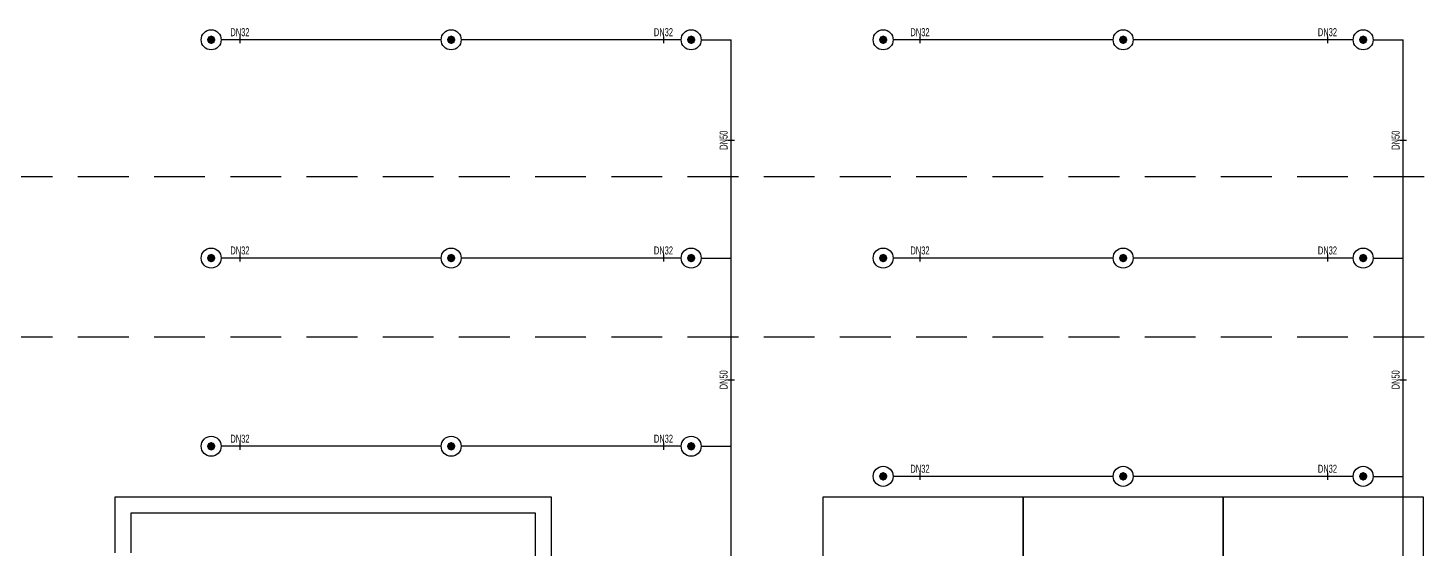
# Model space of a CAD drawing. Header units: millimetres. Extents: x -379292 to 1221486, y 92049 to 447512.
# Drawn here: x 351338 to 368838, y 216956 to 223472 of the extents above; entities that cross this region are included whole.
import ezdxf
from ezdxf.enums import TextEntityAlignment as Align

# ---------------------------------------------------------------- set-up
doc = ezdxf.new("R2010")
doc.units = ezdxf.units.MM
doc.linetypes.add('HIDDEN', pattern=[9.525, 6.35, -3.175])
for name, color, linetype in [('-M-YNGN-BORUID', 7, 'Continuous'), ('-M-YNGN-BORUUZUN', 7, 'Continuous'), ('-M-YNGN-BORUYUK', 7, 'Continuous'), ('-M-YNGN-SPR-YUK', 7, 'Continuous'), ('-M-YNGN-ZON4-CAP-', 7, 'Continuous'), ('-M-YNGN-ZON4-SPR-', 7, 'Continuous'), ('05_SYMBOL', 2, 'Continuous'), ('05_WALL', 3, 'Continuous'), ('202-A-Y-MahalAd', 141, 'Continuous')]:
    doc.layers.add(name, color=color, linetype=linetype)
doc.layers.add('-M-YNGN-SPR-CAPCIZGI', color=188, linetype='Continuous', plot=False)
doc.layers.add('-M-YNGN-ZON4', color=3, linetype='SP', lineweight=30)
doc.styles.add('CIZGI', font='tahoma.ttf', dxfattribs={"width": 0.8, "oblique": 20})
doc.styles.add('HCAD', font='HCAD.SHX', dxfattribs={"width": 0.8, "height": 0.2})
doc.styles.add('PIPESIZE', font='hcad.shx', dxfattribs={"width": 0.8})
doc.styles.add('SPR-NOT', font='romans.shx')
doc.styles.get("Standard").update_dxf_attribs({"font": 'segoeuil.ttf'})
doc.linetypes.add('SP', pattern='A,2,-0.1,["SP",CIZGI,S=0.14,R=0.2,X=0,Y=-0.07],-0.255', length=2.355)

# ---------------------------------------------------------------- blocks, each defined once
blk = doc.blocks.new('202_Vida')
at = {"color": 0, "linetype": 'ByBlock', "ltscale": 0.2}
for points in [[(1, 0), (-1, 0)], [(0, 1), (0, -1)]]:
    blk.add_lwpolyline(points, dxfattribs=at)
at = {"color": 0, "linetype": 'ByBlock'}
for radius in [0.42, 0.23, 0.155]:
    blk.add_circle((0, 0), radius, dxfattribs=at)
blk = doc.blocks.new('202_Stoper')
at = {"color": 0, "linetype": 'ByBlock'}
for points in [[(-750, -30), (-750, -75), (-900, -75), (-900, 75), (-750, 75), (-750, 30)], [(750, -30), (750, -75), (900, -75), (900, 75), (750, 75), (750, 30)]]:
    blk.add_lwpolyline(points, dxfattribs=at)
blk.add_lwpolyline([(825, -30, 1), (825, 30), (-825, 30, 1), (-825, -30)], format="xyb", close=True, dxfattribs=at)
at = {"color": 0, "linetype": 'ByBlock', "yscale": 10, "zscale": 10, "rotation": 180}
for p, xscale in [((-877, 53), -10), ((-772, 53), 10), ((772, 53), -10), ((877, 53), 10)]:
    blk.add_blockref('202_Vida', p, dxfattribs=dict(at, xscale=xscale))
at = {"color": 0, "linetype": 'ByBlock', "yscale": 10, "zscale": 10}
for p, xscale in [((-877, -52), 10), ((-772, -52), -10), ((772, -52), 10), ((877, -52), -10)]:
    blk.add_blockref('202_Vida', p, dxfattribs=dict(at, xscale=xscale))
blk = doc.blocks.new('202_Mahalblok')
at = {"color": 0, "linetype": 'ByBlock', "flags": 128}
blk.add_lwpolyline([(0, 0), (0, 5000), (2500, 5000), (2500, 0)], close=True, dxfattribs=at)
at = {"color": 252}
blk.add_blockref('202_Stoper', (1250, 750), dxfattribs=at)
at = {"color": 0, "linetype": 'ByBlock', "ltscale": 25}
blk.add_attdef('MAHALNO', text='', height=200, dxfattribs=at).set_placement((1209, 1390), align=Align.BOTTOM_CENTER)
blk = doc.blocks.new('OtoParkBodrumKatMimari')
at = {"layer": '05_SYMBOL', "color": 252, "linetype": 'HIDDEN', "ltscale": 100}
for points in [[(19400, 120800), (128500, 120800)], [(19400, 118800), (135650, 118800)]]:
    blk.add_lwpolyline(points, dxfattribs=at)
at = {"layer": '05_WALL', "color": 8, "flags": 128}
for points in [[(71300, 116100), (71300, 116800), (76750, 116800), (76750, 106800), (71300, 106800), (71300, 107500)], [(71500, 116100), (71500, 116600), (76550, 116600), (76550, 113300), (71500, 113300)]]:
    blk.add_lwpolyline(points, dxfattribs=at)
at = {"layer": '202-A-Y-MahalAd', "color": 8, "ltscale": 25}
for p, values in [((80150, 111800), {'MAHALNO': 'B-273'}), ((82650, 111800), {'MAHALNO': 'B-272'}), ((85150, 111800), {'MAHALNO': 'B-271'})]:
    blk.add_blockref('202_Mahalblok', p, dxfattribs=at).add_auto_attribs(values)
blk = doc.blocks.new('SPRKL100')
at = {"layer": '-M-YNGN-SPR-CAPCIZGI'}
blk.add_line((0, 0.43), (0, -0.43), dxfattribs=at)
at = {"layer": '-M-YNGN-BORUID', "color": 0, "style": 'HCAD', "width": 0.8, "flags": 1}
blk.add_attdef('DIC', text='', height=0.4, dxfattribs=at).set_placement((0, -1.69), align=Align.CENTER)
at = {"layer": '-M-YNGN-BORUUZUN', "color": 0, "style": 'HCAD', "width": 0.7}
blk.add_attdef('BOY', text='', height=0.8, dxfattribs=at).set_placement((0, -1.08), align=Align.CENTER)
at = {"layer": '-M-YNGN-BORUYUK', "color": 6, "style": 'PIPESIZE', "width": 0.8}
blk.add_attdef('YUK', text='', height=0.5, dxfattribs=at).set_placement((0, 1.87), align=Align.CENTER)
at = {"color": 0, "style": 'PIPESIZE', "width": 0.7}
blk.add_attdef('CAP', text='', height=1, dxfattribs=at).set_placement((0, 0.45), align=Align.CENTER)
blk = doc.blocks.new('SP-C-UP-12')
at = {"ltscale": 10}
blk.add_line((0, 0), (0, 0), dxfattribs=at)
at = {"color": 1, "linetype": 'Continuous'}
blk.add_circle((0, 0), 12.5, dxfattribs=at)
at = {"ltscale": 10}
for points in [[(-5.4, 0), (-3.8, 3.8), (-3.8, -3.8), (0, 5.4)], [(-3.8, -3.8), (0, 5.4), (0, -5.4), (3.8, 3.8)], [(0, -5.4), (3.8, 3.8), (3.8, -3.8), (5.4, 0)]]:
    blk.add_solid(points, dxfattribs=at)
at = {"layer": '-M-YNGN-SPR-YUK', "style": 'SPR-NOT', "width": 0.5, "flags": 9}
for tag, p in [('YUK', (0, 17.8)), ('CAP', (0, 14.4)), ('TIP', (0.2, 10.8))]:
    blk.add_attdef(tag, text='', height=2.5, dxfattribs=at).set_placement(p, align=Align.MIDDLE_CENTER)
blk = doc.blocks.new('A$C69E781E7')
at = {"layer": '-M-YNGN-ZON4', "ltscale": 500}
for p, q in [((-6393.4, -2137.6), (-6668.4, -2137.6)), ((-6093.4, -2137.6), (-6368.4, -2137.6)), ((-6068.4, -2137.6), (-6030.9, -2137.6)), ((-6030.9, -7485.1), (-6030.9, -2137.6)), ((-5553.4, -2137.6), (-5828.4, -2137.6)), ((-5253.4, -2137.6), (-5528.4, -2137.6)), ((-5228.4, -2137.6), (-5190.9, -2137.6)), ((-5190.9, -7485.1), (-5190.9, -2137.6)), ((-6393.4, -2410.1), (-6668.4, -2410.1)), ((-6093.4, -2410.1), (-6368.4, -2410.1)), ((-6068.4, -2410.1), (-6030.9, -2410.1)), ((-5553.4, -2410.1), (-5828.4, -2410.1)), ((-5253.4, -2410.1), (-5528.4, -2410.1)), ((-5228.4, -2410.1), (-5190.9, -2410.1)), ((-6393.4, -2645.1), (-6668.4, -2645.1)), ((-6093.4, -2645.1), (-6368.4, -2645.1)), ((-6068.4, -2645.1), (-6030.9, -2645.1)), ((-5553.4, -2682.6), (-5828.4, -2682.6)), ((-5253.4, -2682.6), (-5528.4, -2682.6)), ((-5228.4, -2682.6), (-5190.9, -2682.6))]:
    blk.add_line(p, q, dxfattribs=at)
at = {"layer": '-M-YNGN-ZON4-CAP-'}
ref = blk.add_blockref('SPRKL100', (-6645, -2137.6), dxfattribs=dict(at, xscale=10, yscale=10, zscale=10))
ref.add_attrib('CAP', 'DN32', dxfattribs={"layer": '0', "color": 0, "height": 10, "style": 'PIPESIZE', "width": 0.7}).set_placement((-6645, -2133.1), align=Align.CENTER)
ref = blk.add_blockref('SPRKL100', (-6115.6, -2137.6), dxfattribs=dict(at, xscale=10, yscale=10, zscale=10))
ref.add_attrib('CAP', 'DN32', dxfattribs={"layer": '0', "color": 0, "height": 10, "style": 'PIPESIZE', "width": 0.7}).set_placement((-6115.6, -2133.1), align=Align.CENTER)
ref = blk.add_blockref('SPRKL100', (-5794.9, -2137.6), dxfattribs=dict(at, xscale=10, yscale=10, zscale=10))
ref.add_attrib('CAP', 'DN32', dxfattribs={"layer": '0', "color": 0, "height": 10, "style": 'PIPESIZE', "width": 0.7}).set_placement((-5794.9, -2133.1), align=Align.CENTER)
ref = blk.add_blockref('SPRKL100', (-5285.6, -2137.6), dxfattribs=dict(at, xscale=10, yscale=10, zscale=10))
ref.add_attrib('CAP', 'DN32', dxfattribs={"layer": '0', "color": 0, "height": 10, "style": 'PIPESIZE', "width": 0.7}).set_placement((-5285.6, -2133.1), align=Align.CENTER)
ref = blk.add_blockref('SPRKL100', (-6030.9, -2263), dxfattribs=dict(at, xscale=10.00000000000001, yscale=10.00000000000001, zscale=10.00000000000001, rotation=90))
ref.add_attrib('CAP', 'DN50', dxfattribs={"layer": '0', "color": 0, "height": 10, "rotation": 90, "style": 'PIPESIZE', "width": 0.7}).set_placement((-6035.4, -2263), align=Align.CENTER)
ref = blk.add_blockref('SPRKL100', (-5190.9, -2263), dxfattribs=dict(at, xscale=10.00000000000001, yscale=10.00000000000001, zscale=10.00000000000001, rotation=90))
ref.add_attrib('CAP', 'DN50', dxfattribs={"layer": '0', "color": 0, "height": 10, "rotation": 90, "style": 'PIPESIZE', "width": 0.7}).set_placement((-5195.4, -2263), align=Align.CENTER)
ref = blk.add_blockref('SPRKL100', (-6645, -2410.1), dxfattribs=dict(at, xscale=10, yscale=10, zscale=10))
ref.add_attrib('CAP', 'DN32', dxfattribs={"layer": '0', "color": 0, "height": 10, "style": 'PIPESIZE', "width": 0.7}).set_placement((-6645, -2405.6), align=Align.CENTER)
ref = blk.add_blockref('SPRKL100', (-6115.6, -2410.1), dxfattribs=dict(at, xscale=10, yscale=10, zscale=10))
ref.add_attrib('CAP', 'DN32', dxfattribs={"layer": '0', "color": 0, "height": 10, "style": 'PIPESIZE', "width": 0.7}).set_placement((-6115.6, -2405.6), align=Align.CENTER)
ref = blk.add_blockref('SPRKL100', (-5794.9, -2410.1), dxfattribs=dict(at, xscale=10, yscale=10, zscale=10))
ref.add_attrib('CAP', 'DN32', dxfattribs={"layer": '0', "color": 0, "height": 10, "style": 'PIPESIZE', "width": 0.7}).set_placement((-5794.9, -2405.6), align=Align.CENTER)
ref = blk.add_blockref('SPRKL100', (-5285.6, -2410.1), dxfattribs=dict(at, xscale=10, yscale=10, zscale=10))
ref.add_attrib('CAP', 'DN32', dxfattribs={"layer": '0', "color": 0, "height": 10, "style": 'PIPESIZE', "width": 0.7}).set_placement((-5285.6, -2405.6), align=Align.CENTER)
ref = blk.add_blockref('SPRKL100', (-6030.9, -2562.1), dxfattribs=dict(at, xscale=10.00000000000001, yscale=10.00000000000001, zscale=10.00000000000001, rotation=90))
ref.add_attrib('CAP', 'DN50', dxfattribs={"layer": '0', "color": 0, "height": 10, "rotation": 90, "style": 'PIPESIZE', "width": 0.7}).set_placement((-6035.4, -2562.1), align=Align.CENTER)
ref = blk.add_blockref('SPRKL100', (-5190.9, -2562.1), dxfattribs=dict(at, xscale=10.00000000000001, yscale=10.00000000000001, zscale=10.00000000000001, rotation=90))
ref.add_attrib('CAP', 'DN50', dxfattribs={"layer": '0', "color": 0, "height": 10, "rotation": 90, "style": 'PIPESIZE', "width": 0.7}).set_placement((-5195.4, -2562.1), align=Align.CENTER)
ref = blk.add_blockref('SPRKL100', (-6645, -2645.1), dxfattribs=dict(at, xscale=10, yscale=10, zscale=10))
ref.add_attrib('CAP', 'DN32', dxfattribs={"layer": '0', "color": 0, "height": 10, "style": 'PIPESIZE', "width": 0.7}).set_placement((-6645, -2640.6), align=Align.CENTER)
ref = blk.add_blockref('SPRKL100', (-6115.6, -2645.1), dxfattribs=dict(at, xscale=10, yscale=10, zscale=10))
ref.add_attrib('CAP', 'DN32', dxfattribs={"layer": '0', "color": 0, "height": 10, "style": 'PIPESIZE', "width": 0.7}).set_placement((-6115.6, -2640.6), align=Align.CENTER)
ref = blk.add_blockref('SPRKL100', (-5794.9, -2682.6), dxfattribs=dict(at, xscale=10, yscale=10, zscale=10))
ref.add_attrib('CAP', 'DN32', dxfattribs={"layer": '0', "color": 0, "height": 10, "style": 'PIPESIZE', "width": 0.7}).set_placement((-5794.9, -2678.1), align=Align.CENTER)
ref = blk.add_blockref('SPRKL100', (-5285.6, -2682.6), dxfattribs=dict(at, xscale=10, yscale=10, zscale=10))
ref.add_attrib('CAP', 'DN32', dxfattribs={"layer": '0', "color": 0, "height": 10, "style": 'PIPESIZE', "width": 0.7}).set_placement((-5285.6, -2678.1), align=Align.CENTER)
at = {"layer": '-M-YNGN-ZON4-SPR-'}
for p in [(-6680.9, -2137.6), (-6380.9, -2137.6), (-6080.9, -2137.6), (-5840.9, -2137.6), (-5540.9, -2137.6), (-5240.9, -2137.6), (-6680.9, -2410.1), (-6380.9, -2410.1), (-6080.9, -2410.1), (-5840.9, -2410.1), (-5540.9, -2410.1), (-5240.9, -2410.1), (-6680.9, -2645.1), (-6380.9, -2645.1), (-6080.9, -2645.1), (-5840.9, -2682.6), (-5540.9, -2682.6), (-5240.9, -2682.6)]:
    blk.add_blockref('SP-C-UP-12', p, dxfattribs=at)

msp = doc.modelspace()

# ---------------------------------------------------------------- block references
at = {"color": 8}
msp.add_blockref('OtoParkBodrumKatMimari', (281127.6, 100818.8), dxfattribs=at)

# ---------------------------------------------------------------- next in the draw order: block references
at = {"layer": '-M-YNGN-ZON4', "ltscale": 25, "xscale": 10, "yscale": 10, "zscale": 10}
msp.add_blockref('A$C69E781E7', (420436.6, 244701.5), dxfattribs=at)

doc.saveas('drawing.dxf')
